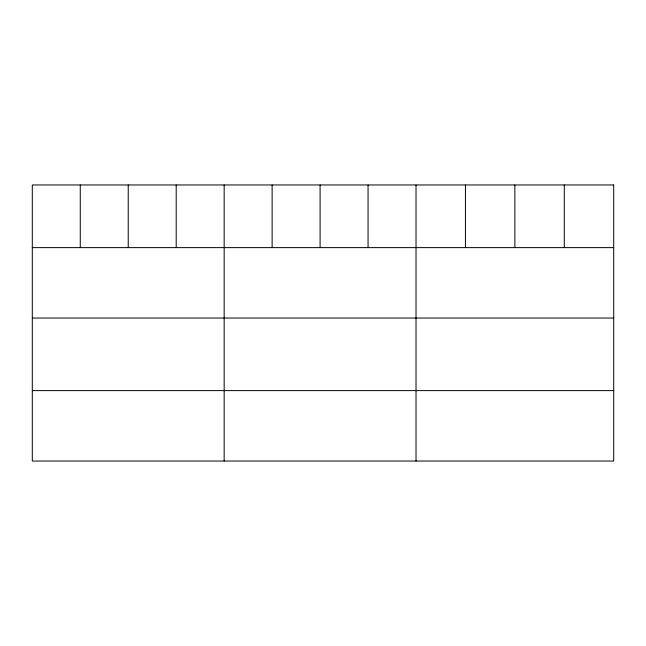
<?xml version="1.0" encoding="UTF-8"?>
<svg xmlns="http://www.w3.org/2000/svg" width="646" height="646" viewBox="0 0 646 646"><rect width="100%" height="100%" fill="white"/><g stroke="black" fill="none" stroke-linecap="round" stroke-linejoin="round"><path stroke-width="0.97" d="M32.3 247.62L613.7 247.62M32.3 318.05L613.7 318.05M32.3 390.612L613.7 390.612M564.281 184.966L564.281 247.62M514.862 184.966L514.862 247.62M465.443 184.966L465.443 247.62M416.024 184.966L416.024 461.034M368.058 184.966L368.058 247.62M320.093 184.966L320.093 247.62M272.127 184.966L272.127 247.62M224.162 184.966L224.162 461.034M176.196 184.966L176.196 247.62M128.231 184.966L128.231 247.62M80.266 184.966L80.266 247.62M613.7 184.966L32.3 184.966L32.3 461.034L613.7 461.034L613.7 184.966"/></g></svg>
